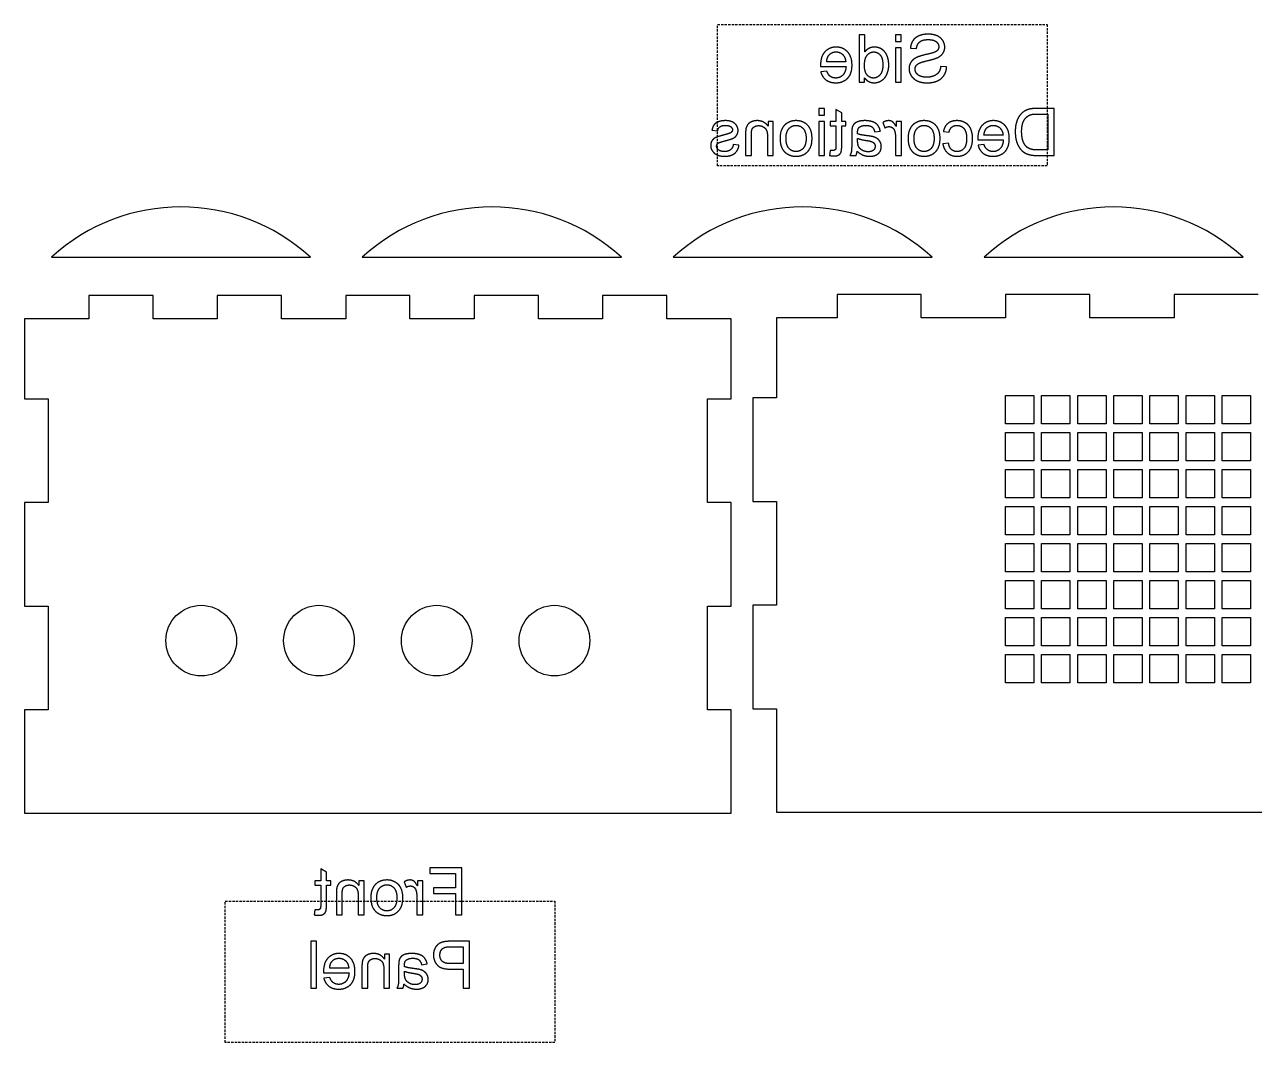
# Model space of a CAD drawing. Header units: millimetres. Extents: x -744 to 481, y -313 to -74.
# Drawn here: x -322.7 to -61.6, y -313.3 to -97.2 of the extents above; entities that cross this region are included whole.
import ezdxf

# ---------------------------------------------------------------- set-up
doc = ezdxf.new("R2010")
doc.units = ezdxf.units.MM
doc.linetypes.add('DASHED', pattern=[0.75, 0.5, -0.25])
doc.layers.get('0').update_dxf_attribs({"linetype": 'CONTINUOUS'})
doc.layers.add('1', color=7, linetype='DASHED')

msp = doc.modelspace()

# ---------------------------------------------------------------- linework, layer by layer
for p, q in [((-144.3, -99.39), (-145.52, -99.39)), ((-145.52, -99.39), (-145.52, -109.39)), ((-144.3, -102.98), (-144.3, -99.39)), ((-136.58, -99.39), (-137.81, -99.39)), ((-137.81, -99.39), (-137.81, -100.8)), ((-137.81, -100.8), (-136.58, -100.8)), ((-136.58, -100.8), (-136.58, -99.39)), ((-136.58, -102.14), (-137.81, -102.14)), ((-137.81, -102.14), (-137.81, -109.39)), ((-136.58, -109.39), (-136.58, -102.14)), ((-134.63, -102.21), (-133.36, -102.3)), ((-153.71, -106.08), (-148.31, -106.08)), ((-148.38, -105.07), (-152.42, -105.07)), ((-126.97, -106.18), (-128.21, -106.07)), ((-152.41, -107.06), (-153.68, -107.21)), ((-145.52, -109.39), (-144.38, -109.39)), ((-144.38, -109.39), (-144.38, -108.47)), ((-137.81, -109.39), (-136.58, -109.39)), ((-152.89, -115), (-154.12, -115)), ((-154.12, -115), (-154.12, -116.41)), ((-154.12, -116.41), (-152.89, -116.41)), ((-152.89, -116.41), (-152.89, -115)), ((-149.23, -115.96), (-150.45, -115.22)), ((-150.45, -115.22), (-150.45, -117.75)), ((-149.23, -117.75), (-149.23, -115.96)), ((-104.13, -115), (-107.57, -115)), ((-107.55, -116.18), (-105.45, -116.18)), ((-105.45, -116.18), (-105.45, -123.82)), ((-104.13, -125), (-104.13, -115)), ((-176.78, -119.62), (-175.58, -119.78)), ((-163.76, -117.75), (-164.86, -117.75)), ((-164.86, -117.75), (-164.86, -118.78)), ((-163.76, -125), (-163.76, -117.75)), ((-152.89, -117.75), (-154.12, -117.75)), ((-154.12, -117.75), (-154.12, -125)), ((-152.89, -125), (-152.89, -117.75)), ((-150.45, -117.75), (-151.68, -117.75)), ((-151.68, -117.75), (-151.68, -118.71)), ((-151.68, -118.71), (-150.45, -118.71)), ((-150.45, -118.71), (-150.45, -122.94)), ((-148.33, -117.75), (-149.23, -117.75)), ((-149.23, -122.87), (-149.23, -118.71)), ((-149.23, -118.71), (-148.33, -118.71)), ((-148.33, -118.71), (-148.33, -117.75)), ((-142.23, -119.98), (-141.03, -119.82)), ((-140.5, -117.98), (-140.08, -119.12)), ((-136.57, -117.75), (-137.67, -117.75)), ((-137.67, -117.75), (-137.67, -118.85)), ((-136.57, -125), (-136.57, -117.75)), ((-127.64, -119.88), (-126.45, -120.06)), ((-171.04, -122.83), (-172.25, -122.64)), ((-169.64, -120.54), (-169.64, -125)), ((-168.42, -125), (-168.42, -120.59)), ((-164.98, -121.04), (-164.98, -125)), ((-147.1, -120.32), (-147.1, -121.96)), ((-145.86, -121.81), (-145.86, -121.36)), ((-137.8, -121.2), (-137.8, -125)), ((-126.55, -122.34), (-127.76, -122.5)), ((-120.32, -121.69), (-114.92, -121.69)), ((-119.02, -122.66), (-120.28, -122.82)), ((-114.98, -120.68), (-119.03, -120.68)), ((-169.64, -125), (-168.42, -125)), ((-164.98, -125), (-163.76, -125)), ((-154.12, -125), (-152.89, -125)), ((-151.68, -123.9), (-151.86, -124.98)), ((-147.49, -125), (-146.21, -125)), ((-137.8, -125), (-136.57, -125)), ((-107.73, -125), (-104.13, -125)), ((-105.45, -123.82), (-107.58, -123.82)), ((-258.63, -277.22), (-259.85, -276.48)), ((-259.85, -276.48), (-259.85, -279.01)), ((-229.91, -276.26), (-236.65, -276.26)), ((-236.65, -276.26), (-236.65, -277.44)), ((-229.91, -286.26), (-229.91, -276.26)), ((-259.85, -279.01), (-261.09, -279.01)), ((-261.09, -279.01), (-261.09, -279.97)), ((-258.63, -279.01), (-258.63, -277.22)), ((-257.73, -279.01), (-258.63, -279.01)), ((-257.73, -279.97), (-257.73, -279.01)), ((-250.64, -279.01), (-251.74, -279.01)), ((-251.74, -279.01), (-251.74, -280.04)), ((-250.64, -286.26), (-250.64, -279.01)), ((-242.14, -279.24), (-241.71, -280.38)), ((-238.2, -279.01), (-239.31, -279.01)), ((-239.31, -279.01), (-239.31, -280.11)), ((-238.2, -286.26), (-238.2, -279.01)), ((-236.65, -277.44), (-231.23, -277.44)), ((-231.23, -277.44), (-231.23, -280.53)), ((-261.09, -279.97), (-259.85, -279.97)), ((-259.85, -279.97), (-259.85, -284.2)), ((-258.63, -284.14), (-258.63, -279.97)), ((-258.63, -279.97), (-257.73, -279.97)), ((-256.52, -281.8), (-256.52, -286.26)), ((-255.29, -286.26), (-255.29, -281.85)), ((-231.23, -280.53), (-235.92, -280.53)), ((-235.92, -280.53), (-235.92, -281.71)), ((-235.92, -281.71), (-231.23, -281.71)), ((-231.23, -281.71), (-231.23, -286.26)), ((-251.86, -282.3), (-251.86, -286.26)), ((-239.43, -282.46), (-239.43, -286.26)), ((-261.09, -285.16), (-261.26, -286.24)), ((-256.52, -286.26), (-255.29, -286.26)), ((-251.86, -286.26), (-250.64, -286.26)), ((-239.43, -286.26), (-238.2, -286.26)), ((-231.23, -286.26), (-229.91, -286.26)), ((-260.72, -291.86), (-261.95, -291.86)), ((-261.95, -291.86), (-261.95, -301.86)), ((-260.72, -301.86), (-260.72, -291.86)), ((-228.28, -291.86), (-232.05, -291.86)), ((-228.28, -301.86), (-228.28, -291.86)), ((-245.21, -294.62), (-246.31, -294.62)), ((-246.31, -294.62), (-246.31, -295.65)), ((-245.21, -301.86), (-245.21, -294.62)), ((-232.16, -293.04), (-229.6, -293.04)), ((-229.6, -293.04), (-229.6, -296.62)), ((-253.9, -297.55), (-257.95, -297.55)), ((-251.09, -297.41), (-251.09, -301.86)), ((-249.86, -301.86), (-249.86, -297.46)), ((-243.3, -297.19), (-243.3, -298.83)), ((-238.43, -296.85), (-237.23, -296.69)), ((-229.6, -296.62), (-232.18, -296.62)), ((-259.24, -298.56), (-253.83, -298.56)), ((-257.93, -299.53), (-259.2, -299.69)), ((-246.43, -297.91), (-246.43, -301.86)), ((-242.06, -298.68), (-242.06, -298.23)), ((-232.16, -297.8), (-229.6, -297.8)), ((-229.6, -297.8), (-229.6, -301.86)), ((-261.95, -301.86), (-260.72, -301.86)), ((-251.09, -301.86), (-249.86, -301.86)), ((-246.43, -301.86), (-245.21, -301.86)), ((-243.69, -301.86), (-242.41, -301.86)), ((-229.6, -301.86), (-228.28, -301.86))]:
    msp.add_line(p, q)
for points in [[(-317.02, -146.58), (-262.02, -146.58, 0.387925)], [(-251.02, -146.58), (-196.02, -146.58, 0.387925)], [(-185.02, -146.58), (-130.02, -146.58, 0.387925)], [(-119.02, -146.58), (-64.02, -146.58, 0.387925)]]:
    msp.add_lwpolyline(points, format="xyb", close=True)
for points in [[(-317.72, -242.69), (-322.72, -242.69), (-322.72, -264.69), (-172.72, -264.69), (-172.72, -242.69), (-177.72, -242.69), (-177.72, -220.69), (-172.72, -220.69), (-172.72, -198.69), (-177.72, -198.69), (-177.72, -176.69), (-172.72, -176.69), (-172.72, -159.69), (-186.35, -159.69), (-186.35, -154.69), (-199.99, -154.69), (-199.99, -159.69), (-213.62, -159.69), (-213.62, -154.69), (-227.26, -154.69), (-227.26, -159.69), (-240.9, -159.69), (-240.9, -154.69), (-254.53, -154.69), (-254.53, -159.69), (-268.17, -159.69), (-268.17, -154.69), (-281.81, -154.69), (-281.81, -159.69), (-295.44, -159.69), (-295.44, -154.69), (-309.08, -154.69), (-309.08, -159.69), (-322.72, -159.69), (-322.72, -176.69), (-317.72, -176.69), (-317.72, -198.69), (-322.72, -198.69), (-322.72, -220.69), (-317.72, -220.69)], [(-108.45, -175.98), (-108.45, -181.98), (-114.45, -181.98), (-114.45, -175.98)], [(-100.78, -175.98), (-100.78, -181.98), (-106.78, -181.98), (-106.78, -175.98)], [(-93.11, -175.98), (-93.11, -181.98), (-99.11, -181.98), (-99.11, -175.98)], [(-85.45, -175.98), (-85.45, -181.98), (-91.45, -181.98), (-91.45, -175.98)], [(-77.78, -175.98), (-77.78, -181.98), (-83.78, -181.98), (-83.78, -175.98)], [(-70.11, -175.98), (-70.11, -181.98), (-76.11, -181.98), (-76.11, -175.98)], [(-62.45, -175.98), (-62.45, -181.98), (-68.45, -181.98), (-68.45, -175.98)], [(-108.45, -183.84), (-108.45, -189.84), (-114.45, -189.84), (-114.45, -183.84)], [(-100.78, -183.84), (-100.78, -189.84), (-106.78, -189.84), (-106.78, -183.84)], [(-93.11, -183.84), (-93.11, -189.84), (-99.11, -189.84), (-99.11, -183.84)], [(-85.45, -183.84), (-85.45, -189.84), (-91.45, -189.84), (-91.45, -183.84)], [(-77.78, -183.84), (-77.78, -189.84), (-83.78, -189.84), (-83.78, -183.84)], [(-70.11, -183.84), (-70.11, -189.84), (-76.11, -189.84), (-76.11, -183.84)], [(-62.45, -183.84), (-62.45, -189.84), (-68.45, -189.84), (-68.45, -183.84)], [(-108.45, -191.69), (-108.45, -197.69), (-114.45, -197.69), (-114.45, -191.69)], [(-100.78, -191.69), (-100.78, -197.69), (-106.78, -197.69), (-106.78, -191.69)], [(-93.11, -191.69), (-93.11, -197.69), (-99.11, -197.69), (-99.11, -191.69)], [(-85.45, -191.69), (-85.45, -197.69), (-91.45, -197.69), (-91.45, -191.69)], [(-77.78, -191.69), (-77.78, -197.69), (-83.78, -197.69), (-83.78, -191.69)], [(-70.11, -191.69), (-70.11, -197.69), (-76.11, -197.69), (-76.11, -191.69)], [(-62.45, -191.69), (-62.45, -197.69), (-68.45, -197.69), (-68.45, -191.69)], [(-108.45, -199.55), (-108.45, -205.55), (-114.45, -205.55), (-114.45, -199.55)], [(-100.78, -199.55), (-100.78, -205.55), (-106.78, -205.55), (-106.78, -199.55)], [(-93.11, -199.55), (-93.11, -205.55), (-99.11, -205.55), (-99.11, -199.55)], [(-85.45, -199.55), (-85.45, -205.55), (-91.45, -205.55), (-91.45, -199.55)], [(-77.78, -199.55), (-77.78, -205.55), (-83.78, -205.55), (-83.78, -199.55)], [(-70.11, -199.55), (-70.11, -205.55), (-76.11, -205.55), (-76.11, -199.55)], [(-62.45, -199.55), (-62.45, -205.55), (-68.45, -205.55), (-68.45, -199.55)], [(-108.45, -207.41), (-108.45, -213.41), (-114.45, -213.41), (-114.45, -207.41)], [(-100.78, -207.41), (-100.78, -213.41), (-106.78, -213.41), (-106.78, -207.41)], [(-93.11, -207.41), (-93.11, -213.41), (-99.11, -213.41), (-99.11, -207.41)], [(-85.45, -207.41), (-85.45, -213.41), (-91.45, -213.41), (-91.45, -207.41)], [(-77.78, -207.41), (-77.78, -213.41), (-83.78, -213.41), (-83.78, -207.41)], [(-70.11, -207.41), (-70.11, -213.41), (-76.11, -213.41), (-76.11, -207.41)], [(-62.45, -207.41), (-62.45, -213.41), (-68.45, -213.41), (-68.45, -207.41)], [(-108.45, -215.27), (-108.45, -221.27), (-114.45, -221.27), (-114.45, -215.27)], [(-100.78, -215.27), (-100.78, -221.27), (-106.78, -221.27), (-106.78, -215.27)], [(-93.11, -215.27), (-93.11, -221.27), (-99.11, -221.27), (-99.11, -215.27)], [(-85.45, -215.27), (-85.45, -221.27), (-91.45, -221.27), (-91.45, -215.27)], [(-77.78, -215.27), (-77.78, -221.27), (-83.78, -221.27), (-83.78, -215.27)], [(-70.11, -215.27), (-70.11, -221.27), (-76.11, -221.27), (-76.11, -215.27)], [(-62.45, -215.27), (-62.45, -221.27), (-68.45, -221.27), (-68.45, -215.27)], [(-108.45, -223.12), (-108.45, -229.12), (-114.45, -229.12), (-114.45, -223.12)], [(-100.78, -223.12), (-100.78, -229.12), (-106.78, -229.12), (-106.78, -223.12)], [(-93.11, -223.12), (-93.11, -229.12), (-99.11, -229.12), (-99.11, -223.12)], [(-85.45, -223.12), (-85.45, -229.12), (-91.45, -229.12), (-91.45, -223.12)], [(-77.78, -223.12), (-77.78, -229.12), (-83.78, -229.12), (-83.78, -223.12)], [(-70.11, -223.12), (-70.11, -229.12), (-76.11, -229.12), (-76.11, -223.12)], [(-62.45, -223.12), (-62.45, -229.12), (-68.45, -229.12), (-68.45, -223.12)], [(-114.45, -236.98), (-114.45, -230.98), (-108.45, -230.98), (-108.45, -236.98)], [(-100.78, -230.98), (-100.78, -236.98), (-106.78, -236.98), (-106.78, -230.98)], [(-93.11, -230.98), (-93.11, -236.98), (-99.11, -236.98), (-99.11, -230.98)], [(-85.45, -230.98), (-85.45, -236.98), (-91.45, -236.98), (-91.45, -230.98)], [(-77.78, -230.98), (-77.78, -236.98), (-83.78, -236.98), (-83.78, -230.98)], [(-70.11, -230.98), (-70.11, -236.98), (-76.11, -236.98), (-76.11, -230.98)], [(-62.45, -230.98), (-62.45, -236.98), (-68.45, -236.98), (-68.45, -230.98)]]:
    msp.add_lwpolyline(points, close=True)
msp.add_lwpolyline([(-60.78, -154.48), (-78.67, -154.48), (-78.67, -159.48), (-96.56, -159.48), (-96.56, -154.48), (-114.45, -154.48), (-114.45, -159.48), (-132.34, -159.48), (-132.34, -154.48), (-150.22, -154.48), (-150.22, -159.48), (-163.11, -159.48), (-163.11, -176.48), (-168.11, -176.48), (-168.11, -198.48), (-163.11, -198.48), (-163.11, -220.48), (-168.11, -220.48), (-168.11, -242.48), (-163.11, -242.48), (-163.11, -264.48), (-12.11, -264.48)])
for centre in [(-285.22, -228.02), (-260.22, -228.02), (-235.22, -228.02), (-210.22, -228.02)]:
    msp.add_circle(centre, 7.5)
for points in [[(-130.87, -99.22), (-131.98, -99.22), (-132.83, -99.58)], [(-129.03, -99.56), (-129.86, -99.22), (-130.87, -99.22)], [(-134.14, -100.63), (-134.59, -101.33), (-134.63, -102.21)], [(-132.83, -99.58), (-133.68, -99.93), (-134.14, -100.63)], [(-133.36, -102.3), (-133.26, -101.35), (-132.67, -100.87)], [(-132.67, -100.87), (-132.08, -100.38), (-130.92, -100.38)], [(-130.92, -100.38), (-129.72, -100.38), (-129.17, -100.82)], [(-129.17, -100.82), (-128.62, -101.26), (-128.62, -101.88)], [(-127.78, -100.56), (-128.21, -99.9), (-129.03, -99.56)], [(-127.35, -101.97), (-127.35, -101.22), (-127.78, -100.56)], [(-152.8, -102.97), (-153.72, -103.96), (-153.72, -105.75)], [(-150.42, -101.98), (-151.88, -101.98), (-152.8, -102.97)], [(-152.42, -105.07), (-152.34, -104.16), (-151.96, -103.7)], [(-151.96, -103.7), (-151.37, -102.99), (-150.44, -102.99)], [(-150.44, -102.99), (-149.59, -102.99), (-149.02, -103.56)], [(-147.98, -102.99), (-148.92, -101.98), (-150.42, -101.98)], [(-149.02, -103.56), (-148.44, -104.12), (-148.38, -105.07)], [(-147.04, -105.83), (-147.04, -104), (-147.98, -102.99)], [(-144.4, -105.88), (-144.4, -104.39), (-143.83, -103.69)], [(-143.47, -102.26), (-143.98, -102.53), (-144.3, -102.98)], [(-143.83, -103.69), (-143.26, -103), (-142.42, -103)], [(-142.3, -101.98), (-142.96, -101.98), (-143.47, -102.26)], [(-142.42, -103), (-141.6, -103), (-141.05, -103.67)], [(-140.68, -102.45), (-141.41, -101.98), (-142.3, -101.98)], [(-141.05, -103.67), (-140.5, -104.33), (-140.5, -105.77)], [(-139.6, -103.81), (-139.96, -102.92), (-140.68, -102.45)], [(-139.24, -105.77), (-139.24, -104.69), (-139.6, -103.81)], [(-133.22, -104.12), (-134.09, -104.52), (-134.51, -105.14)], [(-131.01, -103.48), (-132.62, -103.85), (-133.22, -104.12)], [(-129.01, -102.77), (-129.39, -103.12), (-131.01, -103.48)], [(-130.7, -104.77), (-129.32, -104.44), (-128.77, -104.15)], [(-128.62, -101.88), (-128.62, -102.42), (-129.01, -102.77)], [(-128.77, -104.15), (-128.05, -103.77), (-127.7, -103.22)], [(-127.7, -103.22), (-127.35, -102.66), (-127.35, -101.97)], [(-153.72, -105.75), (-153.72, -105.86), (-153.71, -106.08)], [(-148.31, -106.08), (-148.38, -107.27), (-148.99, -107.91)], [(-147.97, -108.57), (-147.04, -107.59), (-147.04, -105.83)], [(-143.84, -107.88), (-144.4, -107.23), (-144.4, -105.88)], [(-140.5, -105.77), (-140.5, -107.16), (-141.09, -107.85)], [(-139.64, -107.74), (-139.24, -106.88), (-139.24, -105.77)], [(-134.51, -105.14), (-134.93, -105.76), (-134.93, -106.56)], [(-134.93, -106.56), (-134.93, -107.36), (-134.47, -108.07)], [(-133.65, -106.67), (-133.65, -106.2), (-133.38, -105.85)], [(-133.37, -107.53), (-133.65, -107.14), (-133.65, -106.67)], [(-133.38, -105.85), (-133.11, -105.5), (-132.48, -105.26)], [(-132.48, -105.26), (-132.08, -105.1), (-130.7, -104.77)], [(-128.21, -106.07), (-128.3, -106.82), (-128.63, -107.3)], [(-127.52, -107.97), (-126.99, -107.18), (-126.97, -106.18)], [(-153.68, -107.21), (-153.38, -108.32), (-152.57, -108.94)], [(-152.57, -108.94), (-151.75, -109.55), (-150.49, -109.55)], [(-151.65, -108.19), (-152.13, -107.83), (-152.41, -107.06)], [(-150.5, -108.54), (-151.18, -108.54), (-151.65, -108.19)], [(-148.99, -107.91), (-149.59, -108.54), (-150.5, -108.54)], [(-150.49, -109.55), (-148.9, -109.55), (-147.97, -108.57)], [(-144.38, -108.47), (-143.69, -109.55), (-142.36, -109.55)], [(-142.47, -108.54), (-143.28, -108.54), (-143.84, -107.88)], [(-141.09, -107.85), (-141.67, -108.54), (-142.47, -108.54)], [(-142.36, -109.55), (-141.49, -109.55), (-140.76, -109.07)], [(-140.76, -109.07), (-140.04, -108.6), (-139.64, -107.74)], [(-134.47, -108.07), (-134.01, -108.77), (-133.16, -109.17)], [(-132.51, -108.15), (-133.08, -107.92), (-133.37, -107.53)], [(-133.16, -109.17), (-132.3, -109.56), (-131.23, -109.56)], [(-131.17, -108.37), (-131.93, -108.37), (-132.51, -108.15)], [(-131.23, -109.56), (-129.87, -109.56), (-128.95, -109.16)], [(-129.63, -108.08), (-130.32, -108.37), (-131.17, -108.37)], [(-128.63, -107.3), (-128.95, -107.78), (-129.63, -108.08)], [(-128.95, -109.16), (-128.04, -108.77), (-127.52, -107.97)], [(-110.82, -115.85), (-111.61, -116.52), (-112, -117.56)], [(-109.35, -115.14), (-110.21, -115.34), (-110.82, -115.85)], [(-110.51, -117.51), (-110, -116.67), (-109.26, -116.38)], [(-107.57, -115), (-108.74, -115), (-109.35, -115.14)], [(-109.26, -116.38), (-108.73, -116.18), (-107.55, -116.18)], [(-176.36, -118.5), (-176.66, -118.92), (-176.78, -119.62)], [(-175.4, -117.83), (-176.05, -118.08), (-176.36, -118.5)], [(-175.58, -119.78), (-175.5, -119.22), (-175.1, -118.91)], [(-173.91, -117.59), (-174.76, -117.59), (-175.4, -117.83)], [(-175.1, -118.91), (-174.71, -118.6), (-174, -118.6)], [(-174, -118.6), (-173.15, -118.6), (-172.79, -118.88)], [(-172.85, -117.73), (-173.34, -117.59), (-173.91, -117.59)], [(-172.58, -119.96), (-172.73, -120.16), (-173.05, -120.29)], [(-172.07, -118.09), (-172.35, -117.88), (-172.85, -117.73)], [(-172.79, -118.88), (-172.43, -119.16), (-172.43, -119.53)], [(-172.43, -119.53), (-172.43, -119.77), (-172.58, -119.96)], [(-171.46, -118.78), (-171.68, -118.37), (-172.07, -118.09)], [(-171.51, -120.65), (-171.24, -120.21), (-171.24, -119.67)], [(-171.24, -119.67), (-171.24, -119.19), (-171.46, -118.78)], [(-169.58, -119.35), (-169.64, -119.69), (-169.64, -120.54)], [(-169.19, -118.44), (-169.47, -118.82), (-169.58, -119.35)], [(-168.37, -117.82), (-168.92, -118.06), (-169.19, -118.44)], [(-168.42, -120.59), (-168.42, -119.84), (-168.27, -119.47)], [(-167.17, -117.59), (-167.82, -117.59), (-168.37, -117.82)], [(-168.27, -119.47), (-168.13, -119.09), (-167.76, -118.87)], [(-167.76, -118.87), (-167.4, -118.65), (-166.91, -118.65)], [(-164.86, -118.78), (-165.66, -117.59), (-167.17, -117.59)], [(-166.91, -118.65), (-166.12, -118.65), (-165.55, -119.15)], [(-165.55, -119.15), (-164.98, -119.65), (-164.98, -121.04)], [(-161.37, -118.57), (-162.32, -119.55), (-162.32, -121.27)], [(-158.93, -117.59), (-160.42, -117.59), (-161.37, -118.57)], [(-161.06, -121.33), (-161.06, -119.99), (-160.45, -119.3)], [(-160.45, -119.3), (-159.83, -118.6), (-158.93, -118.6)], [(-156.65, -118.39), (-157.58, -117.59), (-158.93, -117.59)], [(-158.93, -118.6), (-158.01, -118.6), (-157.4, -119.29)], [(-157.4, -119.29), (-156.79, -119.98), (-156.79, -121.37)], [(-155.53, -121.37), (-155.53, -119.36), (-156.65, -118.39)], [(-147.04, -119.19), (-147.1, -119.5), (-147.1, -120.32)], [(-146.66, -118.35), (-146.93, -118.69), (-147.04, -119.19)], [(-145.8, -117.81), (-146.38, -118.02), (-146.66, -118.35)], [(-145.86, -120.08), (-145.86, -119.33), (-145.52, -119.02)], [(-145.86, -120.4), (-145.86, -120.15), (-145.86, -120.08)], [(-144.3, -117.59), (-145.22, -117.59), (-145.8, -117.81)], [(-145.52, -119.02), (-145.05, -118.6), (-144.12, -118.6)], [(-142.65, -117.84), (-143.36, -117.59), (-144.3, -117.59)], [(-144.12, -118.6), (-143.25, -118.6), (-142.84, -118.91)], [(-142.84, -118.91), (-142.43, -119.21), (-142.23, -119.98)], [(-141.57, -118.57), (-141.94, -118.1), (-142.65, -117.84)], [(-141.03, -119.82), (-141.19, -119.05), (-141.57, -118.57)], [(-139.24, -117.59), (-139.86, -117.59), (-140.5, -117.98)], [(-140.08, -119.12), (-139.63, -118.86), (-139.18, -118.86)], [(-138.45, -117.83), (-138.81, -117.59), (-139.24, -117.59)], [(-139.18, -118.86), (-138.78, -118.86), (-138.46, -119.1)], [(-138.46, -119.1), (-138.14, -119.34), (-138, -119.77)], [(-137.67, -118.85), (-138.1, -118.08), (-138.45, -117.83)], [(-138, -119.77), (-137.8, -120.43), (-137.8, -121.2)], [(-134.19, -118.57), (-135.14, -119.55), (-135.14, -121.27)], [(-131.75, -117.59), (-133.25, -117.59), (-134.19, -118.57)], [(-133.88, -121.33), (-133.88, -119.99), (-133.27, -119.3)], [(-133.27, -119.3), (-132.66, -118.6), (-131.75, -118.6)], [(-129.47, -118.39), (-130.41, -117.59), (-131.75, -117.59)], [(-131.75, -118.6), (-130.83, -118.6), (-130.22, -119.29)], [(-130.22, -119.29), (-129.62, -119.98), (-129.62, -121.37)], [(-128.35, -121.37), (-128.35, -119.36), (-129.47, -118.39)], [(-126.68, -118.18), (-127.43, -118.78), (-127.64, -119.88)], [(-124.75, -117.59), (-125.93, -117.59), (-126.68, -118.18)], [(-126.45, -120.06), (-126.28, -119.33), (-125.85, -118.97)], [(-125.85, -118.97), (-125.41, -118.6), (-124.8, -118.6)], [(-124.8, -118.6), (-123.87, -118.6), (-123.29, -119.26)], [(-123.02, -118.03), (-123.82, -117.59), (-124.75, -117.59)], [(-123.29, -119.26), (-122.71, -119.93), (-122.71, -121.37)], [(-121.84, -119.35), (-122.23, -118.47), (-123.02, -118.03)], [(-121.45, -121.4), (-121.45, -120.23), (-121.84, -119.35)], [(-119.4, -118.58), (-120.33, -119.57), (-120.33, -121.36)], [(-117.03, -117.59), (-118.48, -117.59), (-119.4, -118.58)], [(-119.03, -120.68), (-118.95, -119.76), (-118.57, -119.31)], [(-118.57, -119.31), (-117.98, -118.6), (-117.04, -118.6)], [(-117.04, -118.6), (-116.2, -118.6), (-115.62, -119.16)], [(-114.59, -118.6), (-115.53, -117.59), (-117.03, -117.59)], [(-115.62, -119.16), (-115.05, -119.73), (-114.98, -120.68)], [(-113.65, -121.43), (-113.65, -119.61), (-114.59, -118.6)], [(-112, -117.56), (-112.39, -118.6), (-112.39, -119.94)], [(-112.39, -119.94), (-112.39, -121.08), (-112.13, -121.96)], [(-111.03, -119.92), (-111.03, -118.35), (-110.51, -117.51)], [(-110.77, -121.85), (-111.03, -121.05), (-111.03, -119.92)], [(-176.76, -121.82), (-177.05, -122.24), (-177.05, -122.87)], [(-175.95, -121.17), (-176.46, -121.39), (-176.76, -121.82)], [(-174.13, -120.6), (-175.43, -120.95), (-175.95, -121.17)], [(-175.79, -123), (-175.79, -122.58), (-175.43, -122.34)], [(-175.43, -122.34), (-175.18, -122.18), (-174.17, -121.93)], [(-174.17, -121.93), (-172.82, -121.58), (-172.3, -121.34)], [(-173.05, -120.29), (-173.23, -120.36), (-174.13, -120.6)], [(-172.25, -122.64), (-172.35, -123.37), (-172.82, -123.76)], [(-172.3, -121.34), (-171.78, -121.09), (-171.51, -120.65)], [(-162.32, -121.27), (-162.32, -122.67), (-161.9, -123.47)], [(-160.45, -123.45), (-161.06, -122.76), (-161.06, -121.33)], [(-156.79, -121.37), (-156.79, -122.76), (-157.4, -123.46)], [(-156.47, -124.18), (-155.53, -123.21), (-155.53, -121.37)], [(-147.1, -121.96), (-147.1, -123.67), (-147.18, -124.13)], [(-143.67, -120.82), (-145.16, -120.64), (-145.86, -120.4)], [(-145.86, -121.36), (-145.19, -121.63), (-143.85, -121.82)], [(-145.66, -123.04), (-145.86, -122.62), (-145.86, -121.81)], [(-143.85, -121.82), (-143.1, -121.93), (-142.78, -122.07)], [(-142.58, -121), (-142.94, -120.91), (-143.67, -120.82)], [(-142.78, -122.07), (-142.47, -122.21), (-142.3, -122.47)], [(-141.69, -121.41), (-142.09, -121.14), (-142.58, -121)], [(-142.3, -122.47), (-142.13, -122.73), (-142.13, -123.05)], [(-141.06, -122.11), (-141.3, -121.67), (-141.69, -121.41)], [(-140.82, -123.09), (-140.82, -122.55), (-141.06, -122.11)], [(-135.14, -121.27), (-135.14, -122.67), (-134.72, -123.47)], [(-133.27, -123.45), (-133.88, -122.76), (-133.88, -121.33)], [(-129.62, -121.37), (-129.62, -122.76), (-130.22, -123.46)], [(-129.29, -124.18), (-128.35, -123.21), (-128.35, -121.37)], [(-127.76, -122.5), (-127.56, -123.75), (-126.75, -124.45)], [(-125.94, -123.71), (-126.42, -123.26), (-126.55, -122.34)], [(-122.71, -121.37), (-122.71, -122.83), (-123.27, -123.49)], [(-122.36, -124.19), (-121.45, -123.21), (-121.45, -121.4)], [(-120.33, -121.36), (-120.33, -121.47), (-120.32, -121.69)], [(-118.26, -123.79), (-118.74, -123.44), (-119.02, -122.66)], [(-114.92, -121.69), (-114.98, -122.88), (-115.59, -123.52)], [(-114.58, -124.18), (-113.65, -123.2), (-113.65, -121.43)], [(-112.13, -121.96), (-111.86, -122.84), (-111.44, -123.42)], [(-110.03, -123.11), (-110.5, -122.64), (-110.77, -121.85)], [(-177.05, -122.87), (-177.05, -123.48), (-176.69, -124.02)], [(-176.69, -124.02), (-176.34, -124.57), (-175.66, -124.86)], [(-175.38, -123.81), (-175.79, -123.46), (-175.79, -123)], [(-175.66, -124.86), (-174.98, -125.16), (-174.13, -125.16)], [(-174.13, -124.15), (-174.97, -124.15), (-175.38, -123.81)], [(-172.82, -123.76), (-173.29, -124.15), (-174.13, -124.15)], [(-174.13, -125.16), (-172.72, -125.16), (-171.98, -124.57)], [(-171.98, -124.57), (-171.24, -123.99), (-171.04, -122.83)], [(-161.9, -123.47), (-161.48, -124.27), (-160.68, -124.72)], [(-160.68, -124.72), (-159.88, -125.16), (-158.93, -125.16)], [(-158.93, -124.15), (-159.84, -124.15), (-160.45, -123.45)], [(-157.4, -123.46), (-158.01, -124.15), (-158.93, -124.15)], [(-158.93, -125.16), (-157.41, -125.16), (-156.47, -124.18)], [(-151.86, -124.98), (-151.34, -125.09), (-150.93, -125.09)], [(-151.14, -123.94), (-151.35, -123.94), (-151.68, -123.9)], [(-150.72, -123.86), (-150.87, -123.94), (-151.14, -123.94)], [(-150.93, -125.09), (-150.26, -125.09), (-149.9, -124.88)], [(-150.51, -123.62), (-150.58, -123.77), (-150.72, -123.86)], [(-150.45, -122.94), (-150.45, -123.47), (-150.51, -123.62)], [(-149.9, -124.88), (-149.53, -124.67), (-149.38, -124.32)], [(-149.38, -124.32), (-149.23, -123.98), (-149.23, -122.87)], [(-147.18, -124.13), (-147.26, -124.58), (-147.49, -125)], [(-146.21, -125), (-146.01, -124.61), (-145.96, -124.1)], [(-145.96, -124.1), (-145.28, -124.68), (-144.65, -124.92)], [(-144.85, -123.89), (-145.4, -123.58), (-145.66, -123.04)], [(-143.59, -124.2), (-144.3, -124.2), (-144.85, -123.89)], [(-144.65, -124.92), (-144.02, -125.16), (-143.29, -125.16)], [(-142.5, -123.87), (-142.87, -124.2), (-143.59, -124.2)], [(-143.29, -125.16), (-142.1, -125.16), (-141.46, -124.58)], [(-142.13, -123.05), (-142.13, -123.54), (-142.5, -123.87)], [(-141.46, -124.58), (-140.82, -123.99), (-140.82, -123.09)], [(-134.72, -123.47), (-134.3, -124.27), (-133.5, -124.72)], [(-133.5, -124.72), (-132.7, -125.16), (-131.75, -125.16)], [(-131.75, -124.15), (-132.67, -124.15), (-133.27, -123.45)], [(-130.22, -123.46), (-130.83, -124.15), (-131.75, -124.15)], [(-131.75, -125.16), (-130.23, -125.16), (-129.29, -124.18)], [(-126.75, -124.45), (-125.93, -125.16), (-124.75, -125.16)], [(-124.73, -124.15), (-125.46, -124.15), (-125.94, -123.71)], [(-124.75, -125.16), (-123.26, -125.16), (-122.36, -124.19)], [(-123.27, -123.49), (-123.83, -124.15), (-124.73, -124.15)], [(-120.28, -122.82), (-119.98, -123.93), (-119.17, -124.55)], [(-119.17, -124.55), (-118.36, -125.16), (-117.1, -125.16)], [(-117.11, -124.15), (-117.78, -124.15), (-118.26, -123.79)], [(-115.59, -123.52), (-116.2, -124.15), (-117.11, -124.15)], [(-117.1, -125.16), (-115.51, -125.16), (-114.58, -124.18)], [(-111.44, -123.42), (-111.03, -123.99), (-110.53, -124.32)], [(-110.53, -124.32), (-110.04, -124.65), (-109.34, -124.82)], [(-109.14, -123.63), (-109.7, -123.45), (-110.03, -123.11)], [(-109.34, -124.82), (-108.64, -125), (-107.73, -125)], [(-107.58, -123.82), (-108.57, -123.82), (-109.14, -123.63)], [(-255.25, -279.08), (-255.8, -279.32), (-256.07, -279.7)], [(-254.05, -278.85), (-254.7, -278.85), (-255.25, -279.08)], [(-251.74, -280.04), (-252.54, -278.85), (-254.05, -278.85)], [(-245.81, -278.85), (-247.3, -278.85), (-248.25, -279.83)], [(-243.53, -279.65), (-244.46, -278.85), (-245.81, -278.85)], [(-240.87, -278.85), (-241.49, -278.85), (-242.14, -279.24)], [(-240.09, -279.09), (-240.44, -278.85), (-240.87, -278.85)], [(-239.31, -280.11), (-239.73, -279.34), (-240.09, -279.09)], [(-256.45, -280.61), (-256.52, -280.95), (-256.52, -281.8)], [(-256.07, -279.7), (-256.34, -280.08), (-256.45, -280.61)], [(-255.29, -281.85), (-255.29, -281.1), (-255.15, -280.73)], [(-255.15, -280.73), (-255.01, -280.36), (-254.64, -280.14)], [(-254.64, -280.14), (-254.28, -279.91), (-253.79, -279.91)], [(-253.79, -279.91), (-253, -279.91), (-252.43, -280.41)], [(-252.43, -280.41), (-251.86, -280.91), (-251.86, -282.3)], [(-248.25, -279.83), (-249.2, -280.81), (-249.2, -282.53)], [(-247.93, -282.59), (-247.93, -281.25), (-247.32, -280.56)], [(-247.32, -280.56), (-246.71, -279.87), (-245.81, -279.87)], [(-245.81, -279.87), (-244.89, -279.87), (-244.28, -280.55)], [(-244.28, -280.55), (-243.67, -281.24), (-243.67, -282.64)], [(-242.41, -282.64), (-242.41, -280.62), (-243.53, -279.65)], [(-241.71, -280.38), (-241.26, -280.12), (-240.81, -280.12)], [(-240.81, -280.12), (-240.41, -280.12), (-240.09, -280.36)], [(-240.09, -280.36), (-239.77, -280.6), (-239.63, -281.03)], [(-239.63, -281.03), (-239.43, -281.69), (-239.43, -282.46)], [(-259.85, -284.2), (-259.85, -284.73), (-259.92, -284.88)], [(-258.78, -285.59), (-258.63, -285.24), (-258.63, -284.14)], [(-249.2, -282.53), (-249.2, -283.93), (-248.78, -284.73)], [(-247.33, -284.72), (-247.93, -284.02), (-247.93, -282.59)], [(-243.67, -282.64), (-243.67, -284.03), (-244.28, -284.72)], [(-243.35, -285.45), (-242.41, -284.47), (-242.41, -282.64)], [(-261.26, -286.24), (-260.74, -286.35), (-260.34, -286.35)], [(-260.55, -285.21), (-260.75, -285.21), (-261.09, -285.16)], [(-260.13, -285.12), (-260.27, -285.21), (-260.55, -285.21)], [(-260.34, -286.35), (-259.67, -286.35), (-259.3, -286.14)], [(-259.92, -284.88), (-259.98, -285.03), (-260.13, -285.12)], [(-259.3, -286.14), (-258.93, -285.93), (-258.78, -285.59)], [(-248.78, -284.73), (-248.36, -285.53), (-247.56, -285.98)], [(-247.56, -285.98), (-246.75, -286.42), (-245.81, -286.42)], [(-245.81, -285.41), (-246.72, -285.41), (-247.33, -284.72)], [(-244.28, -284.72), (-244.89, -285.41), (-245.81, -285.41)], [(-245.81, -286.42), (-244.28, -286.42), (-243.35, -285.45)], [(-234.8, -292.43), (-235.3, -292.77), (-235.6, -293.39)], [(-233.57, -291.96), (-234.31, -292.08), (-234.8, -292.43)], [(-232.05, -291.86), (-233.04, -291.86), (-233.57, -291.96)], [(-255.95, -294.46), (-257.4, -294.46), (-258.32, -295.45)], [(-253.51, -295.47), (-254.45, -294.46), (-255.95, -294.46)], [(-249.82, -294.69), (-250.37, -294.93), (-250.64, -295.31)], [(-248.62, -294.46), (-249.27, -294.46), (-249.82, -294.69)], [(-246.31, -295.65), (-247.11, -294.46), (-248.62, -294.46)], [(-242.01, -294.67), (-242.59, -294.89), (-242.86, -295.22)], [(-240.5, -294.46), (-241.43, -294.46), (-242.01, -294.67)], [(-238.86, -294.71), (-239.56, -294.46), (-240.5, -294.46)], [(-237.77, -295.44), (-238.15, -294.97), (-238.86, -294.71)], [(-235.6, -293.39), (-235.91, -294.01), (-235.91, -294.76)], [(-235.91, -294.76), (-235.91, -296.03), (-235.1, -296.92)], [(-234.54, -294.8), (-234.54, -294.17), (-234.23, -293.72)], [(-234.01, -296.14), (-234.54, -295.66), (-234.54, -294.8)], [(-234.23, -293.72), (-233.91, -293.28), (-233.39, -293.13)], [(-233.39, -293.13), (-233.06, -293.04), (-232.16, -293.04)], [(-258.32, -295.45), (-259.24, -296.43), (-259.24, -298.23)], [(-257.95, -297.55), (-257.87, -296.63), (-257.48, -296.18)], [(-257.48, -296.18), (-256.9, -295.47), (-255.96, -295.47)], [(-255.96, -295.47), (-255.12, -295.47), (-254.54, -296.03)], [(-254.54, -296.03), (-253.96, -296.6), (-253.9, -297.55)], [(-252.57, -298.3), (-252.57, -296.48), (-253.51, -295.47)], [(-251.02, -296.22), (-251.09, -296.56), (-251.09, -297.41)], [(-250.64, -295.31), (-250.92, -295.69), (-251.02, -296.22)], [(-249.86, -297.46), (-249.86, -296.71), (-249.72, -296.34)], [(-249.72, -296.34), (-249.58, -295.96), (-249.21, -295.74)], [(-249.21, -295.74), (-248.85, -295.52), (-248.36, -295.52)], [(-248.36, -295.52), (-247.57, -295.52), (-247, -296.02)], [(-247, -296.02), (-246.43, -296.52), (-246.43, -297.91)], [(-243.24, -296.06), (-243.3, -296.37), (-243.3, -297.19)], [(-242.86, -295.22), (-243.13, -295.55), (-243.24, -296.06)], [(-242.07, -296.95), (-242.07, -296.2), (-241.72, -295.89)], [(-242.06, -297.27), (-242.07, -297.01), (-242.07, -296.95)], [(-239.87, -297.69), (-241.36, -297.51), (-242.06, -297.27)], [(-241.72, -295.89), (-241.25, -295.47), (-240.32, -295.47)], [(-240.32, -295.47), (-239.46, -295.47), (-239.04, -295.78)], [(-239.04, -295.78), (-238.63, -296.08), (-238.43, -296.85)], [(-237.23, -296.69), (-237.4, -295.92), (-237.77, -295.44)], [(-235.1, -296.92), (-234.28, -297.8), (-232.16, -297.8)], [(-232.18, -296.62), (-233.47, -296.62), (-234.01, -296.14)], [(-259.24, -298.23), (-259.24, -298.34), (-259.24, -298.56)], [(-259.2, -299.69), (-258.9, -300.8), (-258.09, -301.41)], [(-257.18, -300.66), (-257.65, -300.31), (-257.93, -299.53)], [(-253.83, -298.56), (-253.9, -299.75), (-254.51, -300.38)], [(-253.5, -301.05), (-252.57, -300.07), (-252.57, -298.3)], [(-243.3, -298.83), (-243.3, -300.54), (-243.38, -300.99)], [(-242.06, -298.23), (-241.39, -298.5), (-240.06, -298.69)], [(-241.86, -299.91), (-242.06, -299.49), (-242.06, -298.68)], [(-241.05, -300.76), (-241.6, -300.45), (-241.86, -299.91)], [(-240.06, -298.69), (-239.3, -298.8), (-238.98, -298.94)], [(-238.78, -297.87), (-239.14, -297.78), (-239.87, -297.69)], [(-238.98, -298.94), (-238.67, -299.07), (-238.5, -299.34)], [(-237.9, -298.28), (-238.29, -298.01), (-238.78, -297.87)], [(-238.33, -299.92), (-238.33, -300.41), (-238.7, -300.74)], [(-238.5, -299.34), (-238.33, -299.6), (-238.33, -299.92)], [(-237.26, -298.98), (-237.5, -298.54), (-237.9, -298.28)], [(-237.66, -301.44), (-237.02, -300.86), (-237.02, -299.95)], [(-237.02, -299.95), (-237.02, -299.42), (-237.26, -298.98)], [(-258.09, -301.41), (-257.28, -302.03), (-256.02, -302.03)], [(-256.02, -301.02), (-256.7, -301.02), (-257.18, -300.66)], [(-254.51, -300.38), (-255.12, -301.02), (-256.02, -301.02)], [(-256.02, -302.03), (-254.43, -302.03), (-253.5, -301.05)], [(-243.38, -300.99), (-243.46, -301.45), (-243.69, -301.86)], [(-242.41, -301.86), (-242.22, -301.48), (-242.16, -300.97)], [(-242.16, -300.97), (-241.48, -301.55), (-240.85, -301.79)], [(-239.79, -301.07), (-240.5, -301.07), (-241.05, -300.76)], [(-240.85, -301.79), (-240.22, -302.03), (-239.5, -302.03)], [(-238.7, -300.74), (-239.07, -301.07), (-239.79, -301.07)], [(-239.5, -302.03), (-238.3, -302.03), (-237.66, -301.44)]]:
    msp.add_open_spline(points, degree=2)
at = {"layer": '1'}
for p, q in [((-175.59, -127.19), (-175.59, -97.19)), ((-175.59, -97.19), (-105.59, -97.19)), ((-105.59, -97.19), (-105.59, -127.19)), ((-105.59, -127.19), (-175.59, -127.19)), ((-280.11, -313.34), (-280.11, -283.34)), ((-280.11, -283.34), (-210.11, -283.34)), ((-210.11, -283.34), (-210.11, -313.34)), ((-210.11, -313.34), (-280.11, -313.34))]:
    msp.add_line(p, q, dxfattribs=at)

doc.saveas('drawing.dxf')
